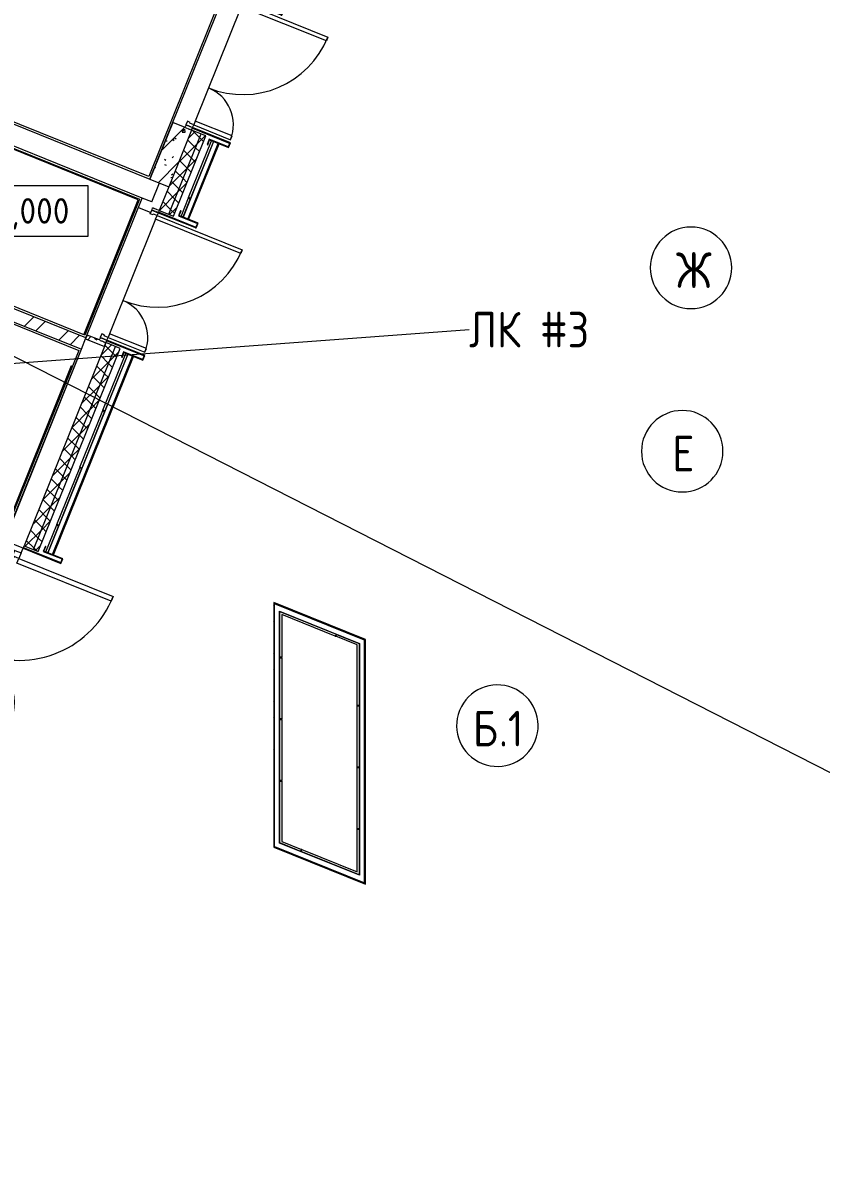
# Model space of a CAD drawing. Header units: millimetres. Extents: x -584918 to 2941280, y 3000189 to 4229862.
# Drawn here: x 218368 to 226208, y 3649491 to 3660636 of the extents above; entities that cross this region are included whole.
import ezdxf

# ---------------------------------------------------------------- set-up
doc = ezdxf.new("R2010")
doc.units = ezdxf.units.MM
doc.linetypes.add('ASVP_Невидимые', pattern=[5, 3, -2])
for name, color, linetype, lineweight in [('Аннотация', 7, 'Continuous', 0), ('Витраж', 7, 'Continuous', 0), ('Двери', 7, 'Continuous', 0), ('Обобщенные модели', 7, 'Continuous', 0), ('Оси', 7, 'Continuous', 0), ('Отметки', 7, 'Continuous', 0), ('Перекрытие', 7, 'Continuous', 0), ('Стены', 7, 'Continuous', 0), ('Стены внутренние', 7, 'Continuous', 0), ('Стены наружные', 7, 'Continuous', 0), ('Стены несущие', 7, 'Continuous', 0), ('Стены отделка', 7, 'Continuous', 0), ('Стены перегородки', 7, 'Continuous', 0), ('Стены штриховка', 7, 'Continuous', 0), ('экспертиза ДУ пояснения', 6, 'Continuous', 0)]:
    doc.layers.add(name, color=color, linetype=linetype, lineweight=lineweight)
doc.styles.add('GOST Common', font='', dxfattribs={"width": 0.9, "height": 700})
doc.styles.add('GOST Common_2', font='', dxfattribs={"height": 500})
doc.styles.get('GOST Common').set_extended_font_data('GOST Common')
doc.styles.get('GOST Common_2').set_extended_font_data('GOST Common')
pattern_1 = [(45, (192051.36, 3643581.3), (-235.7317, 235.7317), []), (45, (192208.5, 3643581.3), (-235.7317, 235.7317), [])]
pattern_2 = [(45, (192051.36, 3643581.32), (-141.4214, 141.4214), [])]
pattern_3 = [(50, (192051.36, 3643581.32), (364.368, -31.8783), [38.1, -419.1]), (355, (192051.36, 3643581.3), (-70.486, 382.1133), [30.48, -335.28]), (100.451, (192081.73, 3643578.66), (293.885, 350.2334), [32.38, -356.18]), (46.184, (192051.36, 3643682.9), (542.1585, -84.086), [57.15, -628.65]), (96.636, (192096.54, 3643675.9), (474.805, 494.8554), [48.57, -534.27]), (351.184, (192051.36, 3643682.9), (474.81, 494.85), [45.72, -502.92]), (21, (192102.16, 3643657.52), (303.2285, -204.5305), [38.1, -419.1]), (326, (192102.16, 3643657.5), (123.604, 368.376), [30.48, -335.28]), (71.451, (192127.43, 3643640.47), (426.834, 163.8427), [32.38, -356.18]), (37.5, (192051.36, 3643581.32), (6.17665, 169.11015), [16.764, -314.452, 16.764, -323.596, -336.55]), (37.5, (192051.36, 3643581.32), (6.17665, 169.11015), [-671.576, 16.764, -319.786]), (7.5, (192051.36, 3643581.32), (133.6389, 200.3615), [16.764, -177.292, 16.764, -306.832, -128.27]), (7.5, (192051.36, 3643581.32), (133.6389, 200.3615), [-517.652, 16.764, -111.506]), (327.5, (191938.08, 3643581.32), (271.1818, -11.45836), [16.764, -110.236, 16.764, -379.476, -525.78]), (327.5, (191938.08, 3643581.32), (271.1818, -11.45836), [-523.24, 16.764, -509.016]), (317.5, (191887.28, 3643581.32), (296.2585, 50.8528), [16.764, -148.336, 16.764, -246.38, -373.38]), (317.5, (191887.28, 3643581.32), (296.2585, 50.8528), [-428.244, 16.764, -356.616])]
pattern_4 = [(45, (192051.36, 3643581.32), (-70.71068, 70.71068), []), (135, (192051.36, 3643581.32), (-70.71068, -70.71068), [])]

# ---------------------------------------------------------------- blocks, each defined once
blk = doc.blocks.new('ASVP_ДверьСтальная_2 полотна с фрамугой - _Д13 1350х2950h-7837618-АР Этаж 01')
at = {"layer": 'Двери', "lineweight": 18}
for p, q in [((-645, 1000), (-605, 1000)), ((-645, 100), (-645, 1000)), ((-605, 1000), (-605, 100)), ((645, 490), (605, 490)), ((605, 490), (605, 100)), ((645, 100), (645, 490)), ((-675, 100), (-645, 100)), ((-675, 30), (-675, 100)), ((-635, 30), (-675, 30)), ((-605, 100), (-645, 100)), ((-645, 100), (-645, 60)), ((-645, 60), (-635, 60)), ((-635, 60), (-635, 30)), ((605, 100), (645, 100)), ((645, 60), (635, 60)), ((635, 60), (635, 30)), ((635, 30), (675, 30)), ((675, 100), (645, 100)), ((645, 100), (645, 60)), ((675, 30), (675, 100))]:
    blk.add_line(p, q, dxfattribs=at)
at = {"layer": 'Двери', "linetype": 'ASVP_Невидимые', "lineweight": 18}
for p, q in [((-700, 100), (-675, 100)), ((-700, 30), (-700, 100)), ((-675, 30), (-700, 30)), ((-675, 100), (-675, 30)), ((700, 100), (675, 100)), ((675, 100), (675, 30)), ((675, 30), (700, 30)), ((700, 30), (700, 100))]:
    blk.add_line(p, q, dxfattribs=at)
at = {"layer": 'Двери'}
for centre, radius, start, end in [((-645, 100), 900, 360, 90), ((645, 100), 390, 90, 180)]:
    blk.add_arc(centre, radius, start, end, dxfattribs=at)
blk = doc.blocks.new('ASVP_ДверьАлюминиеваяВитражная_2 полотна - Остекленная Наружная  Коричневая-7863129-АР Этаж 01')
at = {"layer": 'Двери', "lineweight": 18}
for p, q in [((-765, 1032.5), (-715, 1032.5)), ((-765, 32.5), (-765, 1032.5)), ((-715, 1032.5), (-715, 32.5)), ((765, 562.5), (715, 562.5)), ((715, 562.5), (715, 32.5)), ((765, 32.5), (765, 562.5)), ((-825, 32.5), (-765, 32.5)), ((-825, -32.5), (-825, 32.5)), ((-715, 32.5), (-765, 32.5)), ((-765, 32.5), (-765, -17.5)), ((715, 32.5), (765, 32.5)), ((825, 32.5), (765, 32.5)), ((765, 32.5), (765, -17.5)), ((825, -32.5), (825, 32.5)), ((-755, -32.5), (-825, -32.5)), ((-765, -17.5), (-755, -17.5)), ((-755, -17.5), (-755, -32.5)), ((765, -17.5), (755, -17.5)), ((755, -17.5), (755, -32.5)), ((755, -32.5), (825, -32.5))]:
    blk.add_line(p, q, dxfattribs=at)
at = {"layer": 'Двери'}
for centre, radius, start, end in [((-765, 32.5), 1000, 360, 90), ((765, 32.5), 530, 90, 180)]:
    blk.add_arc(centre, radius, start, end, dxfattribs=at)
blk = doc.blocks.new('Прямоугольный импост - 50х150_RAL 3009-7863012-АР Этаж 01')
at = {"layer": 'Витраж'}
h = blk.add_hatch(dxfattribs=at)
h.set_pattern_fill('FP_56', color=256, style=0, pattern_type=2)
h.set_pattern_definition([(248.051, (20848.5, 19931.2), (706.768, -284.821), []), (248.051, (20759.9, 19966.9), (706.768, -284.821), []), (248.051, (20671.8, 20002.4), (706.768, -284.821), []), (248.051, (20407.44, 20108.95), (706.768, -284.821), [])])
h.paths.add_polyline_path([(25, -35), (-25, -35), (-25, 115), (25, 115), (25, -33)])
at = {"layer": 'Витраж', "lineweight": 18}
for p, q in [((-25, 115), (25, 115)), ((-25, -35), (-25, 115)), ((25, 115), (25, 32)), ((25, -35), (-25, -35)), ((25, -33), (25, -35))]:
    blk.add_line(p, q, dxfattribs=at)
blk = doc.blocks.new('Прямоугольный импост - 5х20 мм  _зазор керамогранита цоколя_-7684918-АР Этаж 01')
at = {"layer": 'Витраж'}
for p, q in [((-2.5, -10), (-2.5, 10)), ((-2.5, 10), (2.5, 10)), ((2.5, 10), (2.5, -10)), ((2.5, -10), (-2.5, -10))]:
    blk.add_line(p, q, dxfattribs=at)
blk = doc.blocks.new('ASVP_ОТКОС МЕТАЛЛИЧЕСКИЙ_Двери1 - Откос дверей-7899970-АР Этаж 01')
at = {"layer": 'Обобщенные модели'}
for p, q in [((-875, 100), (-925, 100)), ((-925, 100), (-925, -100)), ((-920, -105), (-920, 95)), ((-920, 95), (-875, 95)), ((-880, 100), (-880, -300)), ((-875, 100), (-880, 100)), ((-875, -300), (-875, 100)), ((-875, 95), (-875, 100)), ((880, 100), (875, 100)), ((875, 100), (875, -300)), ((925, 100), (875, 100)), ((875, 100), (875, 95)), ((875, 95), (920, 95)), ((880, -300), (880, 100)), ((920, 95), (920, -105)), ((925, -100), (925, 100)), ((-925, -100), (-975, -100)), ((-975, -100), (-975, -105)), ((-975, -105), (-920, -105)), ((920, -105), (975, -105)), ((975, -100), (925, -100)), ((975, -105), (975, -100)), ((-880, -300), (-875, -300)), ((875, -300), (880, -300))]:
    blk.add_line(p, q, dxfattribs=at)
blk = doc.blocks.new('ASVP_ОТКОС МЕТАЛЛИЧЕСКИЙ_Двери1 - Откос дверей-7899971-АР Этаж 01')
at = {"layer": 'Обобщенные модели'}
for p, q in [((-675, 100), (-725, 100)), ((-725, 100), (-725, -100)), ((-720, -105), (-720, 95)), ((-720, 95), (-675, 95)), ((-680, 100), (-680, -300)), ((-675, 100), (-680, 100)), ((-675, -300), (-675, 100)), ((-675, 95), (-675, 100)), ((680, 100), (675, 100)), ((675, 100), (675, -300)), ((725, 100), (675, 100)), ((675, 100), (675, 95)), ((675, 95), (720, 95)), ((680, -300), (680, 100)), ((720, 95), (720, -105)), ((725, -100), (725, 100)), ((-725, -100), (-775, -100)), ((-775, -100), (-775, -105)), ((-775, -105), (-720, -105)), ((720, -105), (775, -105)), ((775, -100), (725, -100)), ((775, -105), (775, -100))]:
    blk.add_line(p, q, dxfattribs=at)
blk = doc.blocks.new('Ось сетки - Круг_Ø8 мм-6577-АР Этаж 01')
at = {"layer": 'Оси'}
for start, end in [(360, 180), (180, 360)]:
    blk.add_arc((0, 0), 4, start, end, dxfattribs=at)
blk = doc.blocks.new('Высотные отметки - Рамка-5093-АР Этаж 01')
at = {"layer": 'Аннотация'}
for p, q in [((-6.5, 0), (-6.5, 5)), ((-6.5, 5), (6.5, 5)), ((6.5, 5), (6.5, 0)), ((6.5, 0), (-6.5, 0))]:
    blk.add_line(p, q, dxfattribs=at)

msp = doc.modelspace()

# ---------------------------------------------------------------- hatches: boundary and pattern name
at = {"layer": 'Стены внутренние'}
h = msp.add_hatch(dxfattribs=at)
h.set_pattern_fill('FP_6', color=256, style=0, pattern_type=2)
h.set_pattern_definition(pattern_1)
h.paths.add_polyline_path([(218943.811, 3657431.933), (218988.665, 3657543.235), (212526.841, 3660147.253), (212481.988, 3660035.951), (218446.838, 3657632.206)])
at = {"layer": 'Стены наружные'}
h = msp.add_hatch(dxfattribs=at)
h.set_pattern_fill('FP_1', color=256, style=0, pattern_type=2)
h.set_pattern_definition(pattern_2)
h.paths.add_polyline_path([(219802.113, 3659026.711), (220026.378, 3659583.223), (219840.875, 3659657.978), (219616.609, 3659101.467), (219801.42, 3659026.99)])
h.paths.add_polyline_path([(220549.665, 3660881.749), (221016.885, 3662041.148), (220831.382, 3662115.903), (220364.161, 3660956.504), (220540.321, 3660885.515)])
h = msp.add_hatch(dxfattribs=at)
h.set_pattern_fill('FP_2', color=256, style=0, pattern_type=2)
h.set_pattern_definition(pattern_3)
h.paths.add_polyline_path([(219802.113, 3659026.711), (220026.378, 3659583.223), (219840.875, 3659657.978), (219616.609, 3659101.467), (219801.42, 3659026.99)])
h.paths.add_polyline_path([(220549.665, 3660881.749), (221016.885, 3662041.148), (220831.382, 3662115.903), (220364.161, 3660956.504), (220540.321, 3660885.515)])
h = msp.add_hatch(dxfattribs=at)
h.set_pattern_fill('FP_57', color=256, style=0, pattern_type=2)
h.set_pattern_definition(pattern_4)
h.paths.add_polyline_path([(218474.515, 3655464.762), (219277.447, 3657459.204), (219185.382, 3657496.305), (218381.763, 3655502.139)])
h.paths.add_polyline_path([(219801.42, 3658757.454), (220119.13, 3659545.845), (220026.378, 3659583.223), (219709.361, 3658794.553), (219754.701, 3658776.281)])
h = msp.add_hatch(dxfattribs=at)
h.set_pattern_fill('FP_57', color=256, style=0, pattern_type=2)
h.set_pattern_definition(pattern_4)
h.paths.add_polyline_path([(218520.891, 3655446.073), (219324.51, 3657440.239), (219278.134, 3657458.927), (218474.515, 3655464.762)])
h.paths.add_polyline_path([(219847.796, 3658738.765), (220165.506, 3659527.156), (220119.13, 3659545.845), (219801.42, 3658757.454), (219835.258, 3658743.818)])
h = msp.add_hatch(dxfattribs=at)
h.set_pattern_fill('FP_6', color=256, style=0, pattern_type=2)
h.set_pattern_definition(pattern_1)
h.paths.add_polyline_path([(219996.269, 3658705.887), (220295.29, 3659447.902), (220287.869, 3659450.892), (219988.848, 3658708.877)])
h = msp.add_hatch(dxfattribs=at)
h.set_pattern_fill('FP_1', color=256, style=0, pattern_type=2)
h.set_pattern_definition(pattern_2)
h.paths.add_polyline_path([(219170.431, 3657459.204), (219185.382, 3657496.305), (218999.878, 3657571.06), (218984.927, 3657533.96), (219154.636, 3657465.569)])
h = msp.add_hatch(dxfattribs=at)
h.set_pattern_fill('FP_2', color=256, style=0, pattern_type=2)
h.set_pattern_definition(pattern_3)
h.paths.add_polyline_path([(219170.431, 3657459.204), (219185.382, 3657496.305), (218999.878, 3657571.06), (218984.927, 3657533.96), (219154.636, 3657465.569)])
h = msp.add_hatch(dxfattribs=at)
h.set_pattern_fill('FP_6', color=256, style=0, pattern_type=2)
h.set_pattern_definition(pattern_1)
h.paths.add_polyline_path([(218669.363, 3655413.195), (219454.293, 3657360.984), (219446.873, 3657363.974), (218661.943, 3655416.185)])
h = msp.add_hatch(dxfattribs=at)
h.set_pattern_fill('FP_6', color=256, style=0, pattern_type=2)
h.set_pattern_definition(pattern_1)
h.paths.add_polyline_path([(221724.26, 3654577.796), (221724.26, 3654586.421), (220832.26, 3654945.884), (220832.26, 3654937.259), (221710.857, 3654583.197)])
h = msp.add_hatch(dxfattribs=at)
h.set_pattern_fill('FP_6', color=256, style=0, pattern_type=2)
h.set_pattern_definition(pattern_1)
h.paths.add_polyline_path([(220840.26, 3652551.285), (220840.26, 3654934.035), (220832.26, 3654937.176), (220832.26, 3652554.509)])
h = msp.add_hatch(dxfattribs=at)
h.set_pattern_fill('FP_6', color=256, style=0, pattern_type=2)
h.set_pattern_definition(pattern_1)
h.paths.add_polyline_path([(221732.26, 3652183.197), (221732.26, 3654583.197), (221724.26, 3654586.421), (221724.26, 3652186.421)])
h = msp.add_hatch(dxfattribs=at)
h.set_pattern_fill('FP_6', color=256, style=0, pattern_type=2)
h.set_pattern_definition(pattern_1)
h.paths.add_polyline_path([(221724.26, 3652186.421), (221724.26, 3652195.046), (220832.26, 3652554.509), (220832.26, 3652545.884), (221724.231, 3652186.433)])

# ---------------------------------------------------------------- linework, layer by layer
at = {"layer": 'Аннотация'}
msp.add_line((216655.372, 3657173.598), (222750.368, 3657624.494), dxfattribs=at)
at = {"layer": 'Перекрытие'}
for p, q in [((217525.317, 3653906.613), (218945.667, 3657431.185)), ((218945.667, 3657431.185), (218943.811, 3657431.933)), ((218374.287, 3655483.589), (218381.763, 3655502.139))]:
    msp.add_line(p, q, dxfattribs=at)
at = {"layer": 'Стены'}
for p, q in [((219996.822, 3658921.293), (220221.088, 3659477.804)), ((220239.638, 3659470.328), (220015.373, 3658913.817)), ((219922.067, 3658735.789), (219994.953, 3658916.655)), ((220013.504, 3658909.179), (219940.617, 3658728.313)), ((220013.504, 3658909.179), (219994.953, 3658916.655)), ((220015.373, 3658913.817), (219996.822, 3658921.293)), ((219155.826, 3656834.375), (219380.091, 3657390.886)), ((219398.642, 3657383.411), (219174.376, 3656826.899)), ((218929.691, 3656273.226), (219153.957, 3656829.737)), ((219172.507, 3656822.262), (218948.241, 3656265.751)), ((219172.507, 3656822.262), (219153.957, 3656829.737)), ((219174.376, 3656826.899), (219155.826, 3656834.375)), ((218703.556, 3655712.077), (218927.822, 3656268.588)), ((218946.373, 3656261.113), (218722.107, 3655704.602)), ((218946.373, 3656261.113), (218927.822, 3656268.588)), ((218948.241, 3656265.751), (218929.691, 3656273.226)), ((218595.161, 3655443.097), (218701.688, 3655707.44)), ((218720.238, 3655699.964), (218613.712, 3655435.621)), ((218720.238, 3655699.964), (218701.688, 3655707.44)), ((218722.107, 3655704.602), (218703.556, 3655712.077)), ((220892.26, 3654408.145), (220892.26, 3654857.016)), ((220892.26, 3654857.016), (221443.722, 3654634.785)), ((220912.26, 3654827.393), (220912.26, 3654408.145)), ((221436.247, 3654616.234), (220912.26, 3654827.393)), ((221443.722, 3654634.785), (221436.247, 3654616.234)), ((221448.36, 3654632.916), (221440.884, 3654614.366)), ((221448.36, 3654632.916), (221672.26, 3654542.688)), ((221652.26, 3654529.184), (221440.884, 3654614.366)), ((221652.26, 3653935.936), (221652.26, 3654529.184)), ((221672.26, 3654542.688), (221672.26, 3653935.936)), ((220892.26, 3654408.145), (220912.26, 3654408.145)), ((220892.26, 3653803.145), (220892.26, 3654403.145)), ((220892.26, 3654403.145), (220912.26, 3654403.145)), ((220912.26, 3654403.145), (220912.26, 3653803.145)), ((221672.26, 3653935.936), (221652.26, 3653935.936)), ((221652.26, 3653330.936), (221652.26, 3653930.936)), ((221672.26, 3653930.936), (221652.26, 3653930.936)), ((221672.26, 3653930.936), (221672.26, 3653330.936)), ((220892.26, 3653803.145), (220912.26, 3653803.145)), ((220892.26, 3653198.145), (220892.26, 3653798.145)), ((220892.26, 3653798.145), (220912.26, 3653798.145)), ((220912.26, 3653798.145), (220912.26, 3653198.145)), ((221672.26, 3653330.936), (221652.26, 3653330.936)), ((221652.26, 3652725.936), (221652.26, 3653325.936)), ((221672.26, 3653325.936), (221652.26, 3653325.936)), ((221672.26, 3653325.936), (221672.26, 3652725.936)), ((220892.26, 3653198.145), (220912.26, 3653198.145)), ((220892.26, 3652586.393), (220892.26, 3653193.145)), ((220892.26, 3653193.145), (220912.26, 3653193.145)), ((220912.26, 3653193.145), (220912.26, 3652599.897)), ((221672.26, 3652725.936), (221652.26, 3652725.936)), ((221652.26, 3652301.688), (221652.26, 3652720.936)), ((221672.26, 3652720.936), (221652.26, 3652720.936)), ((221672.26, 3652720.936), (221672.26, 3652272.065)), ((221097.373, 3652503.736), (220892.26, 3652586.393)), ((220912.26, 3652599.897), (221104.849, 3652522.286)), ((221097.373, 3652503.736), (221104.849, 3652522.286)), ((221102.011, 3652501.867), (221109.486, 3652520.417)), ((221109.486, 3652520.417), (221652.26, 3652301.688)), ((221672.26, 3652272.065), (221102.011, 3652501.867))]:
    msp.add_line(p, q, dxfattribs=at)
at = {"layer": 'Стены внутренние'}
for p, q in [((219502.815, 3658899.35), (214538.033, 3660900.083)), ((219634.605, 3658878.585), (219709.361, 3659064.089)), ((218968.315, 3657572.998), (219502.815, 3658899.35)), ((219634.605, 3658878.585), (219541.854, 3658915.963)), ((218168.433, 3655588.108), (218846.837, 3657271.555)), ((218846.837, 3657271.555), (218856.112, 3657267.817))]:
    msp.add_line(p, q, dxfattribs=at)
at = {"layer": 'Стены наружные'}
for p, q in [((220514.156, 3660793.635), (220061.887, 3659671.337)), ((219504.476, 3658823.211), (219625.053, 3658774.62)), ((219673.16, 3658706.717), (219220.89, 3657584.419))]:
    msp.add_line(p, q, dxfattribs=at)
at = {"layer": 'Стены несущие'}
for p, q in [((219840.875, 3659657.978), (219616.609, 3659101.467)), ((219961.452, 3659609.387), (219840.875, 3659657.978)), ((220026.378, 3659583.223), (219802.113, 3659026.711)), ((219616.609, 3659101.467), (219802.113, 3659026.711)), ((219802.113, 3659026.711), (219802.113, 3659026.711)), ((218999.878, 3657571.06), (218984.927, 3657533.96)), ((218984.927, 3657533.96), (219170.431, 3657459.204)), ((219120.455, 3657522.469), (218999.878, 3657571.06)), ((219170.431, 3657459.204), (219185.382, 3657496.305)), ((219185.382, 3657496.305), (219170.431, 3657459.204))]:
    msp.add_line(p, q, dxfattribs=at)
at = {"layer": 'Стены отделка'}
for p, q in [((219541.854, 3658915.963), (211639.393, 3662100.537)), ((211613.367, 3662089.462), (219515.828, 3658904.888)), ((220730.6, 3661919.324), (219605.534, 3659127.492)), ((219616.609, 3659101.467), (220756.626, 3661930.399)), ((216054.936, 3660536.767), (219616.609, 3659101.467)), ((219605.534, 3659127.492), (216080.962, 3660547.842)), ((218977.59, 3657569.261), (212515.767, 3660173.279)), ((213612.378, 3659558.858), (218917.786, 3657420.858)), ((220241.493, 3659469.581), (219942.472, 3658727.566)), ((219996.269, 3658705.887), (220295.29, 3659447.902)), ((220295.29, 3659447.902), (220241.493, 3659469.581)), ((219515.828, 3658904.888), (218977.59, 3657569.261)), ((218988.665, 3657543.235), (219541.854, 3658915.963)), ((219942.472, 3658727.566), (219996.269, 3658705.887)), ((218917.786, 3657420.858), (218177.709, 3655584.37)), ((218196.259, 3655576.895), (218943.811, 3657431.933)), ((219400.497, 3657382.663), (218615.567, 3655434.874)), ((218669.363, 3655413.195), (219454.293, 3657360.984)), ((219454.293, 3657360.984), (219400.497, 3657382.663)), ((218615.567, 3655434.874), (218669.363, 3655413.195)), ((221732.26, 3654583.197), (220832.26, 3654945.884)), ((220832.26, 3654945.884), (220832.26, 3652545.884)), ((220890.26, 3654859.978), (221674.26, 3654544.038)), ((220890.26, 3652585.043), (220890.26, 3654859.978)), ((221674.26, 3654544.038), (221674.26, 3652269.103)), ((221732.26, 3652183.197), (221732.26, 3654583.197)), ((220832.26, 3652545.884), (221732.26, 3652183.197)), ((221674.26, 3652269.103), (220890.26, 3652585.043))]:
    msp.add_line(p, q, dxfattribs=at)
at = {"layer": 'Стены перегородки'}
for p, q in [((218988.665, 3657543.235), (212526.841, 3660147.253)), ((212481.988, 3660035.951), (218943.811, 3657431.933)), ((220165.506, 3659527.156), (220026.378, 3659583.223)), ((219847.796, 3658738.765), (220165.506, 3659527.156)), ((219802.113, 3659026.711), (219708.668, 3658794.832)), ((219708.668, 3658794.832), (219847.796, 3658738.765)), ((218943.811, 3657431.933), (218988.665, 3657543.235)), ((219170.431, 3657459.204), (218381.763, 3655502.139)), ((218520.891, 3655446.073), (219324.51, 3657440.239)), ((219324.51, 3657440.239), (219185.382, 3657496.305)), ((218381.763, 3655502.139), (218520.891, 3655446.073))]:
    msp.add_line(p, q, dxfattribs=at)
at = {"layer": 'Стены штриховка'}
for p, q in [((219801.42, 3658757.454), (220119.13, 3659545.845)), ((219988.848, 3658708.877), (220287.869, 3659450.892)), ((218474.515, 3655464.762), (219278.134, 3657458.927)), ((218661.943, 3655416.185), (219446.873, 3657363.974)), ((221724.26, 3654577.796), (220840.26, 3654934.035)), ((220840.26, 3652551.285), (220840.26, 3654934.035)), ((221724.26, 3652195.046), (221724.26, 3654577.796)), ((220840.26, 3652551.285), (221724.26, 3652195.046))]:
    msp.add_line(p, q, dxfattribs=at)
at = {"layer": 'экспертиза ДУ пояснения'}
msp.add_lwpolyline([(267264.374, 3632393.957), (189007.05, 3672285.223)], dxfattribs=at)

# ---------------------------------------------------------------- block references
at = {"layer": 'Витраж', "extrusion": (0, 0, -1)}
for name, p, rotation in [('Прямоугольный импост - 5х20 мм  _зазор керамогранита цоколя_-7684918-АР Этаж 01', (-220005.163, 3658915.236), 291.9486990835434), ('Прямоугольный импост - 5х20 мм  _зазор керамогранита цоколя_-7684918-АР Этаж 01', (-219164.166, 3656828.318), 291.9486990835429), ('Прямоугольный импост - 5х20 мм  _зазор керамогранита цоколя_-7684918-АР Этаж 01', (-218938.032, 3656267.17), 291.9486990835429), ('Прямоугольный импост - 5х20 мм  _зазор керамогранита цоколя_-7684918-АР Этаж 01', (-218711.897, 3655706.021), 291.9486990835429), ('Прямоугольный импост - 50х150_RAL 3009-7863012-АР Этаж 01', (-218330.611, 3655468.846), 291.9486990835446), ('Прямоугольный импост - 5х20 мм  _зазор керамогранита цоколя_-7684918-АР Этаж 01', (-221442.303, 3654624.575), 201.9486990835424), ('Прямоугольный импост - 5х20 мм  _зазор керамогранита цоколя_-7684918-АР Этаж 01', (-220902.26, 3654405.645), 90.00000000000007), ('Прямоугольный импост - 5х20 мм  _зазор керамогранита цоколя_-7684918-АР Этаж 01', (-221662.26, 3653933.436), 270.0000000000001), ('Прямоугольный импост - 5х20 мм  _зазор керамогранита цоколя_-7684918-АР Этаж 01', (-220902.26, 3653800.645), 90.00000000000007), ('Прямоугольный импост - 5х20 мм  _зазор керамогранита цоколя_-7684918-АР Этаж 01', (-221662.26, 3653328.436), 270.0000000000001), ('Прямоугольный импост - 5х20 мм  _зазор керамогранита цоколя_-7684918-АР Этаж 01', (-220902.26, 3653195.645), 90.00000000000007), ('Прямоугольный импост - 5х20 мм  _зазор керамогранита цоколя_-7684918-АР Этаж 01', (-221662.26, 3652723.436), 270.0000000000001), ('Прямоугольный импост - 5х20 мм  _зазор керамогранита цоколя_-7684918-АР Этаж 01', (-221103.43, 3652512.077), 21.9486990835427)]:
    msp.add_blockref(name, p, dxfattribs=dict(at, rotation=rotation))
at = {"layer": 'Двери'}
for name, p, rotation in [('ASVP_ДверьСтальная_2 полотна с фрамугой - _Д13 1350х2950h-7837618-АР Этаж 01', (220195.27, 3660269.863), 248.0513009164297), ('ASVP_ДверьСтальная_2 полотна с фрамугой - _Д13 1350х2950h-7837618-АР Этаж 01', (219354.273, 3658182.946), 248.0513009164576), ('ASVP_ДверьАлюминиеваяВитражная_2 полотна - Остекленная Наружная  Коричневая-7863129-АР Этаж 01', (218012.901, 3654680.455), 248.0513009164555)]:
    msp.add_blockref(name, p, dxfattribs=dict(at, rotation=rotation))
at = {"layer": 'Обобщенные модели', "rotation": 248.0513009164557}
for name, p in [('ASVP_ОТКОС МЕТАЛЛИЧЕСКИЙ_Двери1 - Откос дверей-7899971-АР Этаж 01', (220566.277, 3660120.353)), ('ASVP_ОТКОС МЕТАЛЛИЧЕСКИЙ_Двери1 - Откос дверей-7899971-АР Этаж 01', (219725.281, 3658033.435)), ('ASVP_ОТКОС МЕТАЛЛИЧЕСКИЙ_Двери1 - Откос дверей-7899970-АР Этаж 01', (218323.62, 3654555.24))]:
    msp.add_blockref(name, p, dxfattribs=at)
at = {"layer": 'Оси', "xscale": 99.99999999999993, "yscale": 99.99999999999993, "zscale": 99.99999999999993}
for p, rotation in [((224928.358, 3658230.649), 269.9999999999994), ((224842.67, 3656430.649), 269.9999999999994), ((223028.017, 3653737.583), 248.0513009164574)]:
    msp.add_blockref('Ось сетки - Круг_Ø8 мм-6577-АР Этаж 01', p, dxfattribs=dict(at, rotation=rotation))
at = {"layer": 'Отметки', "xscale": 99.99999999999993, "yscale": 99.99999999999993, "zscale": 99.99999999999993}
msp.add_blockref('Высотные отметки - Рамка-5093-АР Этаж 01', (218358.032, 3658537.978), dxfattribs=at)

# ---------------------------------------------------------------- texts
at = {"layer": 'Аннотация', "char_height": 350, "attachment_point": 1, "style": 'GOST Common'}
for s, insert, width in [('ЛК', (222750.368, 3657799.494), 613.29094), (' #3', (223256.384, 3657799.494), 743.16431)]:
    msp.add_mtext(s, dxfattribs=dict(at, insert=insert, width=width))
at = {"layer": 'Оси', "char_height": 350, "attachment_point": 1, "style": 'GOST Common'}
for s, insert, width in [('\\fGOST Common|b0|i0|c204|p34|;\\W.9;Ж', (224782.185, 3658383.236), 389.62012), ('\\fGOST Common|b0|i0|c204|p34|;\\W.9;Е', (224744.197, 3656583.236), 274.17712), ('\\fGOST Common|b0|i0|c204|p34|;\\W.9;Б', (222787.449, 3653883.749), 310.25306), ('.1', (223043.434, 3653883.749), 303.03787)]:
    msp.add_mtext(s, dxfattribs=dict(at, insert=insert, width=width))
at = {"layer": 'Отметки', "insert": (217929.356, 3658914.685), "char_height": 250, "width": 1028.82257, "attachment_point": 1, "line_spacing_factor": 1.022761, "style": 'GOST Common_2'}
msp.add_mtext('+0,000', dxfattribs=at)

doc.saveas('drawing.dxf')
